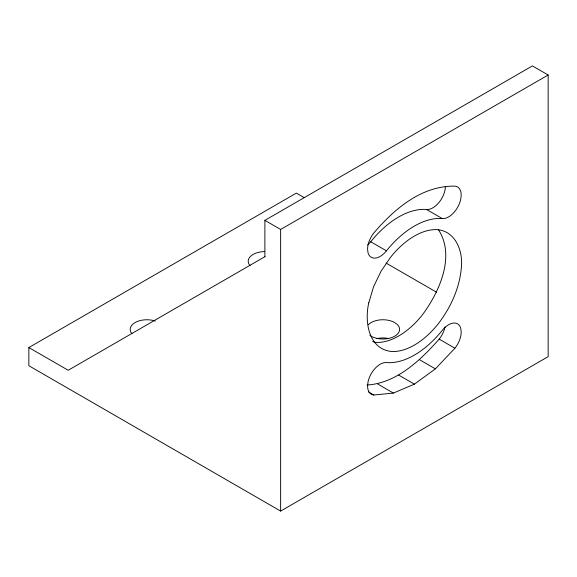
<?xml version="1.0" encoding="UTF-8"?>
<svg xmlns="http://www.w3.org/2000/svg" width="577" height="577" viewBox="0 0 577 577"><rect width="100%" height="100%" fill="white"/><g stroke="black" fill="none" stroke-linecap="round" stroke-linejoin="round"><path stroke-width="0.87" d="M445.415 186.494L445.04 190.013A17.8 10.278 -60 0 1 426.583 209.494A79.006 45.612 -60 0 0 370.722 241.749A17.8 10.278 -60 0 1 367.686 244.958M367.015 385.047C396.716 383.128 420.424 360.243 439.176 339.139A17.8 10.278 -60 0 0 445.04 326.921M435.368 368.854L454.914 348.219A17.8 10.278 -60 0 0 461.203 331.999L460.778 328.486A17.8 10.278 -60 0 0 442.321 330.311A79.006 45.612 -60 0 1 386.46 362.565A17.8 10.278 -60 0 0 368.003 382.046L367.578 386.056A17.8 10.278 -60 0 0 373.867 395.007L393.413 393.074L414.394 384.152L435.368 368.854L419.63 359.767M264.893 256.7L264.893 220.356L532.412 65.908L548.15 74.996L548.15 356.644L280.631 511.092L28.85 365.724L28.85 347.556L296.369 193.107L304.079 197.558M264.893 220.356L280.631 229.444L548.15 74.996M265.023 256.628L68.194 370.268L28.85 347.556M372.692 341.598L375.05 342.327A66.766 38.544 -60 0 0 422.256 315.071C439.22 292.15 455.844 256.181 438.289 229.466M426.583 209.494L442.321 218.582A17.8 10.278 -60 0 0 460.778 199.101L461.203 195.091A17.8 10.278 -60 0 0 454.914 186.133C421.571 185.614 394.351 208.946 373.867 232.928A17.8 10.278 -60 0 0 367.578 249.149L368.003 252.661A17.8 10.278 -60 0 0 386.46 250.836A79.006 45.612 -60 0 1 442.321 218.582M370.722 241.749L386.46 250.836M385.999 263.025L436.493 292.178M439.176 339.139L454.914 348.219M398.657 375.064L414.394 384.152M377.683 383.986L393.413 393.074M368.624 391.985L373.867 395.007M369.879 335.273L371.336 336.319A16.69 9.636 0 0 0 393.319 336.925A16.69 9.636 0 0 0 397.221 324.418L394.502 322.449A16.69 9.636 0 0 0 368.314 324.721M280.631 229.444L280.631 511.092M376.658 338.627A16.69 9.636 0 0 1 388.617 338.497M250.065 265.665A16.69 9.636 0 0 1 264.591 251.608M131.873 333.614A16.69 9.636 0 0 1 135.516 322.327A16.69 9.636 0 0 1 155.278 321.064M368.79 302.788C364.491 321.028 368.198 348.458 390.788 351.407A66.766 38.544 -60 0 0 437.993 324.151C451.43 306.661 460.864 285.593 461.6 263.314C461.881 248.586 454.359 231.42 437.993 229.733A66.766 38.544 -60 0 0 390.788 256.989L381.008 271.298L373.507 286.92L368.79 302.788"/></g></svg>
